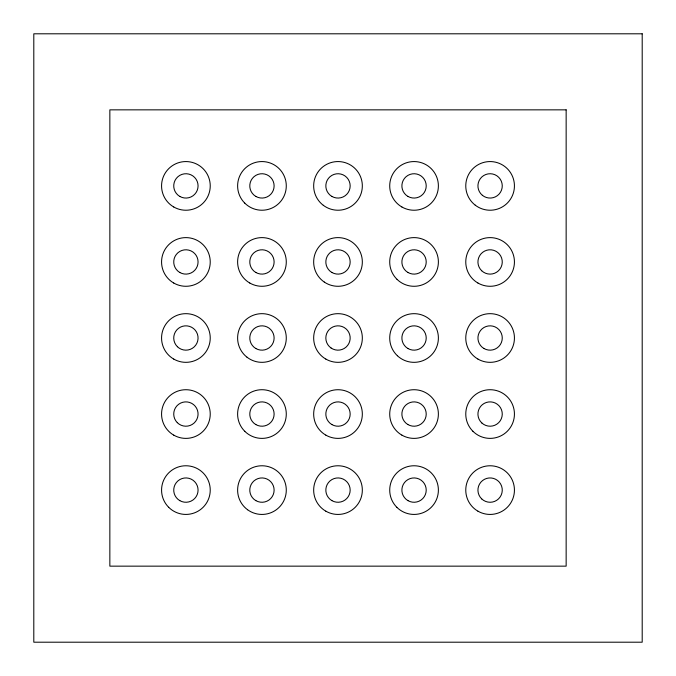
<?xml version="1.0" encoding="UTF-8"?>
<svg xmlns="http://www.w3.org/2000/svg" width="676" height="676" viewBox="0 0 676 676"><rect width="100%" height="100%" fill="white"/><g stroke="black" fill="none" stroke-linecap="round" stroke-linejoin="round"><path stroke-width="1.01" d="M642.2 33.8L33.8 33.8L33.8 642.2L642.2 642.2L642.2 33.8M566.15 109.85L109.85 109.85L109.85 566.15L566.15 566.15L566.15 109.85M477.932 359.074A24.336 24.336 0 0 0 514.436 338A24.336 24.336 0 0 0 477.932 316.926A24.336 24.336 0 0 0 477.932 359.074M173.732 283.024A24.336 24.336 0 0 0 210.236 261.95A24.336 24.336 0 0 0 173.732 240.876A24.336 24.336 0 0 0 173.732 283.024M244.796 431.313A24.336 24.336 0 0 0 285.475 420.278A24.336 24.336 0 0 0 255.579 390.559A24.336 24.336 0 0 0 244.796 431.313M472.896 431.254A24.336 24.336 0 0 0 513.608 420.345A24.336 24.336 0 0 0 483.805 390.542A24.336 24.336 0 0 0 472.896 431.254M173.732 435.124A24.336 24.336 0 0 0 210.236 414.05A24.336 24.336 0 0 0 173.732 392.976A24.336 24.336 0 0 0 173.732 435.124M477.932 511.174A24.336 24.336 0 0 0 514.436 490.1A24.336 24.336 0 0 0 477.932 469.026A24.336 24.336 0 0 0 477.932 511.174M397.387 355.737A24.336 24.336 0 0 0 437.744 343.56A24.336 24.336 0 0 0 407.02 314.703A24.336 24.336 0 0 0 397.387 355.737M173.732 206.974A24.336 24.336 0 0 0 210.236 185.9A24.336 24.336 0 0 0 173.732 164.826A24.336 24.336 0 0 0 173.732 206.974M323.289 205.284A24.336 24.336 0 0 0 362.142 188.942A24.336 24.336 0 0 0 328.561 163.465A24.336 24.336 0 0 0 323.289 205.284M168.696 507.304A24.336 24.336 0 0 0 209.408 496.395A24.336 24.336 0 0 0 179.605 466.592A24.336 24.336 0 0 0 168.696 507.304M247.602 509.755A24.336 24.336 0 0 0 286.151 492.694A24.336 24.336 0 0 0 252.097 467.851A24.336 24.336 0 0 0 247.602 509.755M325.832 511.174A24.336 24.336 0 0 0 362.336 490.1A24.336 24.336 0 0 0 325.832 469.026A24.336 24.336 0 0 0 325.832 511.174M396.846 507.304A24.336 24.336 0 0 0 437.558 496.395A24.336 24.336 0 0 0 407.755 466.592A24.336 24.336 0 0 0 396.846 507.304M325.832 435.124A24.336 24.336 0 0 0 362.336 414.05A24.336 24.336 0 0 0 325.832 392.976A24.336 24.336 0 0 0 325.832 435.124M401.882 435.124A24.336 24.336 0 0 0 438.386 414.05A24.336 24.336 0 0 0 401.882 392.976A24.336 24.336 0 0 0 401.882 435.124M325.832 359.074A24.336 24.336 0 0 0 362.336 338A24.336 24.336 0 0 0 325.832 316.926A24.336 24.336 0 0 0 325.832 359.074M246.977 357.181A24.336 24.336 0 0 0 286.049 341.372A24.336 24.336 0 0 0 252.824 315.438A24.336 24.336 0 0 0 246.977 357.181M173.732 359.074A24.336 24.336 0 0 0 210.236 338A24.336 24.336 0 0 0 173.732 316.926A24.336 24.336 0 0 0 173.732 359.074M249.782 283.024A24.336 24.336 0 0 0 286.286 261.95A24.336 24.336 0 0 0 249.782 240.876A24.336 24.336 0 0 0 249.782 283.024M324.303 282.069A24.336 24.336 0 0 0 362.268 263.75A24.336 24.336 0 0 0 327.421 240.031A24.336 24.336 0 0 0 324.303 282.069M397.006 279.323A24.336 24.336 0 0 0 437.617 268.026A24.336 24.336 0 0 0 407.527 238.501A24.336 24.336 0 0 0 397.006 279.323M244.746 203.104A24.336 24.336 0 0 0 285.458 192.195A24.336 24.336 0 0 0 255.655 162.392A24.336 24.336 0 0 0 244.746 203.104M401.882 206.974A24.336 24.336 0 0 0 438.386 185.9A24.336 24.336 0 0 0 401.882 164.826A24.336 24.336 0 0 0 401.882 206.974M475.228 205.158A24.336 24.336 0 0 0 514.216 189.153A24.336 24.336 0 0 0 480.856 163.389A24.336 24.336 0 0 0 475.228 205.158M477.932 283.024A24.336 24.336 0 0 0 514.436 261.95A24.336 24.336 0 0 0 477.932 240.876A24.336 24.336 0 0 0 477.932 283.024M179.816 500.637A12.168 12.168 0 0 0 198.068 490.1A12.168 12.168 0 0 0 179.816 479.563A12.168 12.168 0 0 0 179.816 500.637M255.866 500.637A12.168 12.168 0 0 0 274.118 490.1A12.168 12.168 0 0 0 255.866 479.563A12.168 12.168 0 0 0 255.866 500.637M177.298 422.652A12.168 12.168 0 0 0 197.654 417.202A12.168 12.168 0 0 0 182.748 402.296A12.168 12.168 0 0 0 177.298 422.652M255.866 424.587A12.168 12.168 0 0 0 274.118 414.05A12.168 12.168 0 0 0 255.866 403.513A12.168 12.168 0 0 0 255.866 424.587M331.916 500.637A12.168 12.168 0 0 0 350.168 490.1A12.168 12.168 0 0 0 331.916 479.563A12.168 12.168 0 0 0 331.916 500.637M407.966 500.637A12.168 12.168 0 0 0 426.218 490.1A12.168 12.168 0 0 0 407.966 479.563A12.168 12.168 0 0 0 407.966 500.637M481.718 498.922A12.168 12.168 0 0 0 501.93 492.948A12.168 12.168 0 0 0 486.652 478.431A12.168 12.168 0 0 0 481.718 498.922M481.895 423.032A12.168 12.168 0 0 0 501.981 416.661A12.168 12.168 0 0 0 486.416 402.448A12.168 12.168 0 0 0 481.895 423.032M407.831 424.511A12.168 12.168 0 0 0 426.218 414.202A12.168 12.168 0 0 0 408.101 403.437A12.168 12.168 0 0 0 407.831 424.511M331.916 424.587A12.168 12.168 0 0 0 350.168 414.05A12.168 12.168 0 0 0 331.916 403.513A12.168 12.168 0 0 0 331.916 424.587M331.029 347.971A12.168 12.168 0 0 0 350.126 339.048A12.168 12.168 0 0 0 332.845 326.973A12.168 12.168 0 0 0 331.029 347.971M255.866 348.537A12.168 12.168 0 0 0 274.118 338A12.168 12.168 0 0 0 255.866 327.463A12.168 12.168 0 0 0 255.866 348.537M177.425 346.729A12.168 12.168 0 0 0 197.696 340.974A12.168 12.168 0 0 0 182.571 326.297A12.168 12.168 0 0 0 177.425 346.729M179.816 196.437A12.168 12.168 0 0 0 198.068 185.9A12.168 12.168 0 0 0 179.816 175.363A12.168 12.168 0 0 0 179.816 196.437M255.866 196.437A12.168 12.168 0 0 0 274.118 185.9A12.168 12.168 0 0 0 255.866 175.363A12.168 12.168 0 0 0 255.866 196.437M255.866 272.487A12.168 12.168 0 0 0 274.118 261.95A12.168 12.168 0 0 0 255.866 251.413A12.168 12.168 0 0 0 255.866 272.487M331.916 272.487A12.168 12.168 0 0 0 350.168 261.95A12.168 12.168 0 0 0 331.916 251.413A12.168 12.168 0 0 0 331.916 272.487M407.966 348.537A12.168 12.168 0 0 0 426.218 338A12.168 12.168 0 0 0 407.966 327.463A12.168 12.168 0 0 0 407.966 348.537M484.016 348.537A12.168 12.168 0 0 0 502.268 338A12.168 12.168 0 0 0 484.016 327.463A12.168 12.168 0 0 0 484.016 348.537M407.966 272.487A12.168 12.168 0 0 0 426.218 261.95A12.168 12.168 0 0 0 407.966 251.413A12.168 12.168 0 0 0 407.966 272.487M331.916 196.437A12.168 12.168 0 0 0 350.168 185.9A12.168 12.168 0 0 0 331.916 175.363A12.168 12.168 0 0 0 331.916 196.437M407.966 196.437A12.168 12.168 0 0 0 426.218 185.9A12.168 12.168 0 0 0 407.966 175.363A12.168 12.168 0 0 0 407.966 196.437M482.368 195.296A12.168 12.168 0 0 0 502.099 187.903A12.168 12.168 0 0 0 485.833 174.501A12.168 12.168 0 0 0 482.368 195.296M481.701 270.755A12.168 12.168 0 0 0 501.922 264.823A12.168 12.168 0 0 0 486.678 250.272A12.168 12.168 0 0 0 481.701 270.755M179.816 272.487A12.168 12.168 0 0 0 198.068 261.95A12.168 12.168 0 0 0 179.816 251.413A12.168 12.168 0 0 0 179.816 272.487"/></g></svg>
